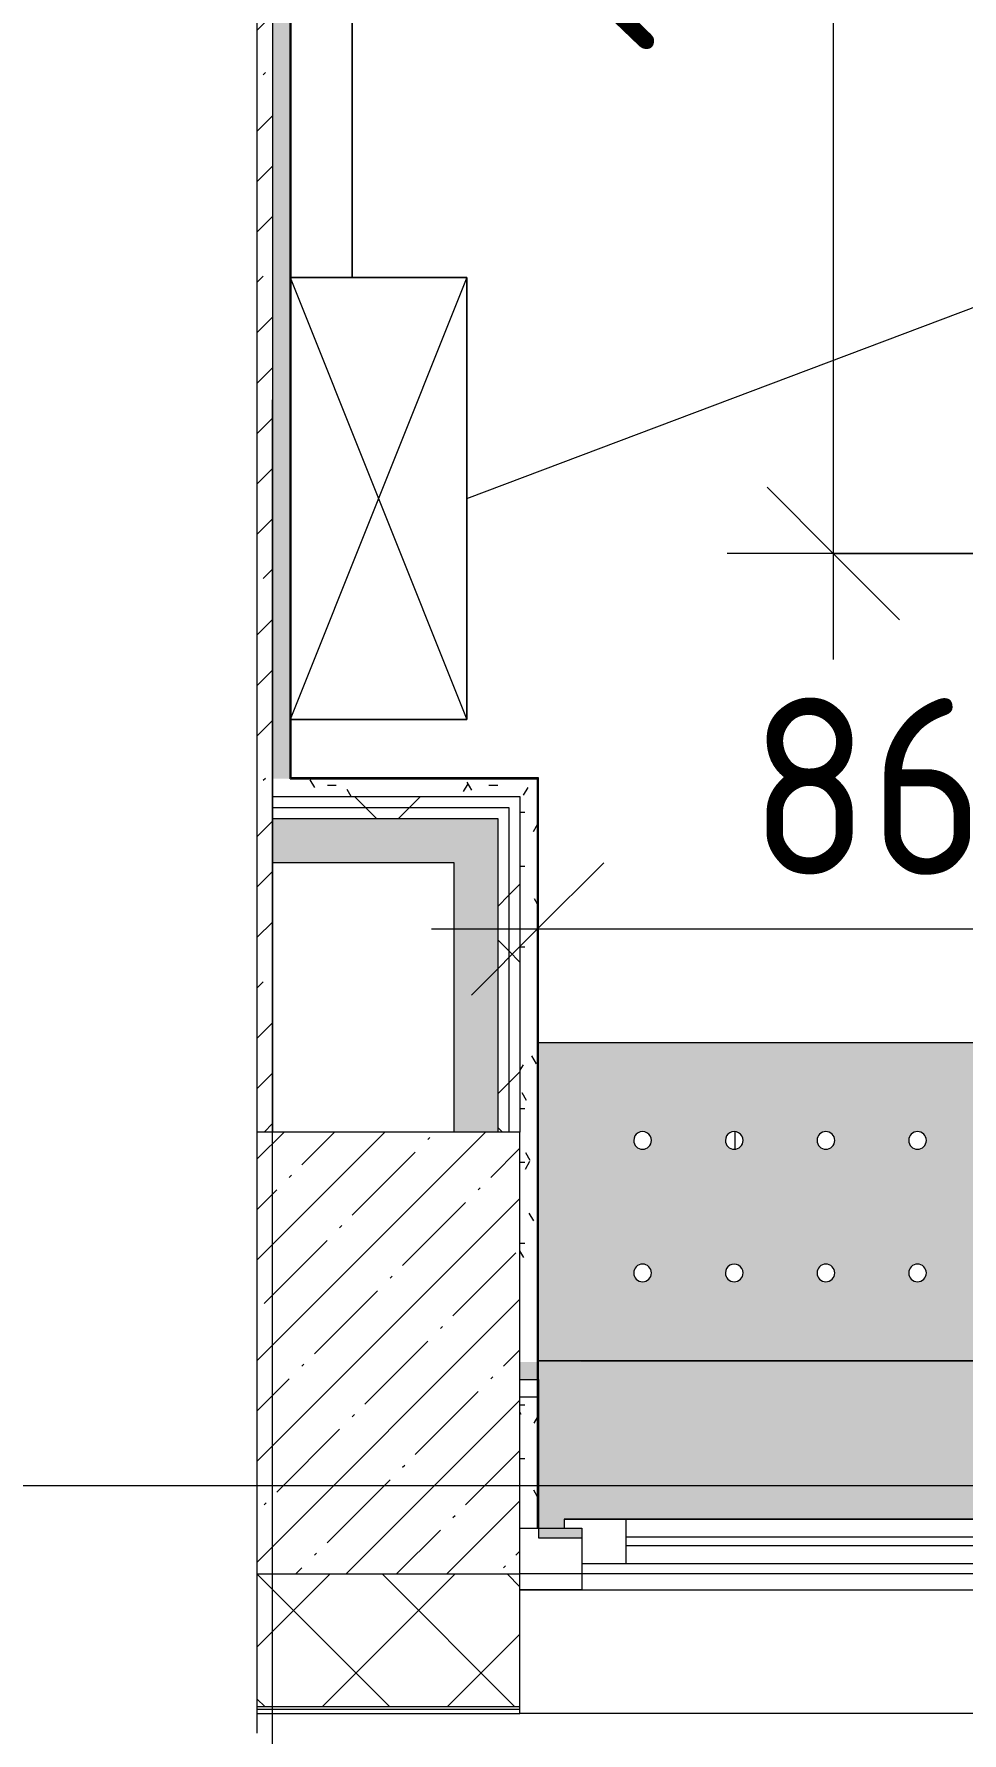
# Model space of a CAD drawing. Header units: millimetres. Extents: x 35840 to 252964, y -8553 to 29000.
# Drawn here: x 38490 to 39540, y -280 to 1643 of the extents above; entities that cross this region are included whole.
import ezdxf

# ---------------------------------------------------------------- set-up
doc = ezdxf.new("R2010")
doc.units = ezdxf.units.MM
doc.linetypes.add('Осевая', pattern=[3175, 634.9999999999999, -476.25, 1587.5, -476.25])
for name, color, linetype, lineweight in [('A-ANNO-DIMS', 7, 'Continuous', 9), ('A-ANNO-DIMS-100', 7, 'Continuous', 9), ('A-DETL-GENF', 7, 'Continuous', 9), ('A-GLAZ', 7, 'Continuous', 9), ('A-GLAZ-1', 7, 'Continuous', 13), ('A-WALL', 7, 'Continuous', 9), ('I-FURN-IDEN', 7, 'Continuous', 9), ('I-WALL', 7, 'Continuous', 9), ('S-COLS', 7, 'Continuous', 9), ('Знаки', 7, 'Continuous', 9), ('Оси', 7, 'Continuous', 9), ('Оси-2', 7, 'Осевая', 9)]:
    doc.layers.add(name, color=color, linetype=linetype, lineweight=lineweight)
for name, color, linetype, lineweight, true_color in [('A-WALL-1', 9, 'Continuous', 9, 0x808080), ('A-WALL-FNSH-1', 9, 'Continuous', 9, 0x808080), ('I-FURN-1', 9, 'Continuous', 9, 0x808080), ('M-EQPM-1', 7, 'Continuous', 9, 0xb2b2b2)]:
    doc.layers.add(name, color=color, linetype=linetype, lineweight=lineweight, true_color=true_color)
doc.styles.add('ISOCPEUR_1', font='isocpeur.ttf', dxfattribs={"width": 0.9, "height": 200})
doc.dimstyles.new('ISO-2_0_0_9К_Средний_округл2', dxfattribs={"dimscale": 304.8, "dimtxt": 199.196235162063, "dimasz": 0.4921259842519685, "dimexe": 0.3937007874015748, "dimexo": 0, "dimgap": 0, "dimtad": 1, "dimdec": 0, "dimrnd": 10, "dimzin": 0, "dimdsep": 46, "dimtxsty": 'ISOCPEUR_1', "dimblk1": 'OBLIQUE', "dimblk2": 'OBLIQUE', "dimsah": 1, "dimcen": 0.09, "dimdle": 0.3937007874015748, "dimazin": 0, "dimtfac": 1, "dimtdec": 4, "dimtix": 1, "dimtmove": 0, "dimatfit": 3, "dimfxl": 1, "dimtvp": 1, "dimtolj": 1, "dimtzin": 0, "dimarcsym": 2})
pattern_1 = [(0, (600, 0), (121.92, 30.48), [10.058, -81.382, 10.058, -81.382, -487.68]), (0, (600, 0), (121.92, 30.48), [-182.88, 10.058, -172.822, 10.058, -81.382, -213.36]), (0, (600, 0), (121.92, 30.48), [-457.2, 10.058, -50.902, 10.058, -142.342]), (120, (645.72, 15.24), (-87.35645430734967, 90.34581722939878), [10.058, -81.38199999999999, 10.058, -81.38199999999999, -487.6799999999999]), (120, (645.72, 15.24), (-87.35645430734967, 90.34581722939878), [-182.88, 10.058, -172.822, 10.058, -81.38199999999999, -213.36]), (120, (645.72, 15.24), (-87.35645430734967, 90.34581722939878), [-457.1999999999999, 10.058, -50.90199999999999, 10.058, -142.342]), (240, (660.96, 76.2), (-34.56354569265028, -120.8258172293988), [10.058, -81.382, 10.058, -81.382, -487.68]), (240, (660.96, 76.2), (-34.56354569265028, -120.8258172293988), [-182.88, 10.058, -172.822, 10.058, -81.382, -213.36]), (240, (660.96, 76.2), (-34.56354569265028, -120.8258172293988), [-457.2, 10.058, -50.902, 10.058, -142.342])]
pattern_2 = [(45, (600, 0), (-106.0660171779821, 106.0660171779821), []), (135, (600, 0), (-106.0660171779821, -106.0660171779821), [])]

# ---------------------------------------------------------------- blocks, each defined once
blk = doc.blocks.new('BSC_Колонна _Прямоугольная - 500х500-V5-План расстановки мебели и оборудования 1 этажа в осях 12-23')
at = {"layer": 'S-COLS'}
h = blk.add_hatch(dxfattribs=at)
h.set_pattern_fill('FP_7', color=256, style=0, pattern_type=2)
h.set_pattern_definition([(45, (-38190, -150), (-57.02462636878913, 57.02462636878913), []), (45, (-38132.975, -150), (-57.02462636878913, 57.02462636878913), [100.806, -20.161, 3.353, -16.808])])
h.paths.add_polyline_path([(250.0000000000482, -250.0000000000038), (250.0000000000482, 249.9999999999951), (-47.3481086457615, 249.9999999999951), (-47.3481086457615, -250.0000000000038), (13.09424616450653, -250.0000000000038)])
for p, q in [((250.0000000000001, 250), (-47.34810864581311, 249.9999999999996)), ((249.9999999999998, -249.999999999992), (250.0000000000001, 250)), ((-47.34810864581077, -249.9999999999967), (249.9999999999998, -249.999999999992))]:
    blk.add_line(p, q, dxfattribs=at)
blk = doc.blocks.new('120_Окно_СКБ_1Ст - 120_Окно_СКБ_1Ст 900х2500_h_-20664874-План расстановки мебели и оборудования 1 этажа в осях 12-23')
at = {"layer": 'A-GLAZ'}
for p, q in [((449.999999999992, -56.99999999995914), (-450.0000000000076, -56.99999999995769)), ((-330.0000000000065, -106.9999999999643), (329.9999999999974, -106.9999999999664)), ((329.9999999999974, -116.9999999999664), (-330.0000000000065, -116.9999999999643))]:
    blk.add_line(p, q, dxfattribs=at)
at = {"layer": 'A-GLAZ-1'}
for p, q in [((-450.0000000000072, -126.9999999999679), (-450.0000000000072, -56.9999999999578)), ((-450.0000000000072, -56.9999999999578), (-379.9999999999655, -56.99999999995794)), ((-379.9999999999655, -56.99999999995794), (-379.9999999999655, -126.9999999999681)), ((380.000000000048, -126.9999999999693), (380.000000000048, -56.99999999995916)), ((380.000000000048, -56.99999999995916), (449.9999999999924, -56.99999999995929)), ((449.9999999999924, -56.99999999995929), (449.9999999999924, -126.9999999999694)), ((379.999999999989, -86.99999999996878), (-380.0000000000107, -86.99999999996635)), ((-380.0000000000107, -86.99999999996635), (-380.0000000000108, -126.9999999999688)), ((-330.0000000000068, -136.9999999999696), (-330.0000000000063, -86.9999999999665)), ((329.9999999999974, -136.9999999999717), (329.9999999999976, -86.99999999996864)), ((379.9999999999889, -126.9999999999713), (379.999999999989, -86.99999999996878)), ((-379.9999999999655, -126.9999999999681), (-450.0000000000072, -126.9999999999679)), ((-380.0000000000108, -126.9999999999688), (-400.000000000007, -126.9999999999688)), ((-400.000000000007, -126.9999999999688), (-400.000000000007, -136.9999999999693)), ((449.9999999999924, -126.9999999999694), (380.000000000048, -126.9999999999693)), ((399.999999999997, -126.9999999999714), (379.9999999999889, -126.9999999999713)), ((399.999999999997, -136.9999999999719), (399.999999999997, -126.9999999999714)), ((-400.000000000007, -136.9999999999693), (399.999999999997, -136.9999999999719)), ((399.999999999997, -136.9999999999719), (-400.000000000007, -136.9999999999693))]:
    blk.add_line(p, q, dxfattribs=at)
blk = doc.blocks.new('Шкаф параметрический - 1_5а-25565868-План расстановки мебели и оборудования 1 этажа в осях 12-23')
at = {"layer": 'I-FURN-1'}
for p, q in [((6.767919558114955e-14, 0), (500.0000000000016, 199.9999999999985)), ((0, 200.0000000000001), (499.9999999999998, -1.353583911622991e-13)), ((500.0000000000026, 200.000000000002), (0, 200.000000000002)), ((0, 200.000000000002), (0, 0)), ((0, 70.15606836365332), (0, 200.000000000002)), ((0, 200.000000000002), (500.0000000000026, 200.000000000002)), ((500.0000000000026, 0), (500.0000000000026, 200.000000000002)), ((500.0000000000026, 200.000000000002), (500.0000000000026, 0)), ((0, 0.156068363653404), (0, 70.15606836365332))]:
    blk.add_line(p, q, dxfattribs=at)
blk = doc.blocks.new('radiator_prado_classic_z_tip_30_po exemplyaru - Classic Z Тип 30-500-30677900-План расстановки мебели и оборудования 1 этажа в осях 12-23')
at = {"layer": 'M-EQPM-1'}
blk.add_line((32.50000000004567, 188.7759476735877), (32.50000000004567, 208.645144551809), dxfattribs=at)
blk.add_line((32.50000000004567, 188.7759476735877), (32.50000000004567, 208.645144551809), dxfattribs=at)
blk = doc.blocks.new('Зашивка радиатора_ с перфорацией М1 - Зашивка радиатора_ с перфорацией М1-30929141-План расстановки мебели и оборудования 1 этажа в осях 12-23')
at = {"layer": 'Знаки'}
blk.add_hatch(color=256, dxfattribs=at).paths.add_polyline_path([(400.9999999999641, 380.0000000000045), (380.9999999999556, 380.0000000000045), (380.9999999999545, 369.0000000004446), (400.999999999963, 369.0000000004446), (400.999999999963, 359.0000000004468), (-399.0000000000425, 359.0000000004512), (-399.0000000000425, 369.0000000004489), (-379.000000000047, 369.0000000004489), (-379.0000000000459, 380.0000000000002), (-430.0000000000474, 380.0000000000002), (-429.0000000000248, 180.0000000000024), (429.999999999951, 181.0000000000065), (429.9999999999521, 380.0000000000045)])
h = blk.add_hatch(color=256, dxfattribs=at)
h.paths.add_polyline_path([(325.5696695472064, 180.0000000000067), (-430.0000000000495, 180.0000000000024), (-430.0000000000495, -179.9354336541553), (430.2411194172519, -179.9354336541553), (430.2411194172519, 180.0000000000067)])
h.paths.add_polyline_path([(208.4999999999526, 90.3548554486125), (213.4999999999515, 89.01510948645793), (217.1602540377968, 85.35485544861363), (218.4999999999525, 80.35485544861477), (217.1602540377968, 75.35485544861591), (213.4999999999515, 71.6946014107716), (208.4999999999526, 70.35485544861704), (203.4999999999516, 71.6946014107716), (199.8397459621084, 75.35485544861591), (198.4999999999527, 80.35485544861477), (199.8397459621084, 85.35485544861363), (203.4999999999516, 89.01510948645793), (205.9118095489269, 90.01411371150316)])
h.paths.add_polyline_path([(-102.7500000000481, 90.35485544861682), (-97.75000000004816, 89.01510948646226), (-94.08974596220386, 85.35485544861795), (-92.75000000004714, 80.35485544861909), (-94.08974596220386, 75.35485544862023), (-97.75000000004816, 71.69460141077593), (-102.7500000000481, 70.35485544862136), (-107.7500000000481, 71.69460141077593), (-111.4102540378934, 75.35485544862023), (-112.750000000048, 80.35485544861909), (-111.4102540378934, 85.35485544861795), (-107.7500000000481, 89.01510948646226), (-105.3381904510727, 90.01411371150749)])
h.paths.add_polyline_path([(-206.5000000000483, 90.35485544861682), (-201.5000000000484, 89.01510948646226), (-197.8397459622041, 85.35485544861795), (-196.5000000000485, 80.35485544861909), (-197.8397459622041, 75.35485544862023), (-201.5000000000484, 71.69460141077593), (-206.5000000000483, 70.35485544862136), (-211.5000000000483, 71.69460141077593), (-215.1602540378926, 75.35485544862023), (-216.5000000000482, 80.35485544861909), (-215.1602540378926, 85.35485544861795), (-211.5000000000494, 89.01510948646226), (-209.088190451074, 90.01411371150749)])
h.paths.add_polyline_path([(312.2499999999517, 90.3548554486125), (317.2499999999528, 89.01510948645793), (320.9102540377971, 85.35485544861363), (322.2499999999516, 80.35485544861477), (320.9102540377971, 75.35485544861591), (317.2499999999528, 71.6946014107716), (312.2499999999517, 70.35485544861704), (307.2499999999518, 71.6946014107716), (303.5897459621075, 75.35485544861591), (302.2499999999519, 80.35485544861477), (303.5897459621075, 85.35485544861363), (307.2499999999518, 89.01510948645793), (309.6618095489271, 90.01411371150316)])
h.paths.add_polyline_path([(104.7499999999524, 90.3548554486125), (109.7499999999512, 89.01510948645793), (113.4102540377966, 85.35485544861363), (114.7499999999523, 80.35485544861477), (113.4102540377966, 75.35485544861591), (109.7499999999512, 71.6946014107716), (104.7499999999524, 70.35485544861704), (99.74999999995242, 71.6946014107716), (96.08974596210811, 75.35485544861591), (94.74999999995138, 80.35485544861477), (96.08974596210811, 85.35485544861363), (99.74999999995242, 89.01510948645793), (102.1618095489267, 90.01411371150316)])
h.paths.add_polyline_path([(0.9999999999510436, 90.3548554486125), (5.999999999952073, 89.01510948645793), (9.660254037796372, 85.35485544861363), (10.99999999995202, 80.35485544861477), (9.660254037796372, 75.35485544861591), (5.999999999952073, 71.6946014107716), (0.9999999999521265, 70.35485544861704), (-4.00000000004782, 71.6946014107716), (-7.66025403789212, 75.35485544861591), (-9.000000000048848, 80.35485544861477), (-7.660254037893202, 85.35485544861363), (-4.00000000004782, 89.01510948645793), (-1.588190451073575, 90.01411371150316)])
h.paths.add_polyline_path([(-310.2500000000486, 90.35485544861682), (-305.2500000000487, 89.01510948646226), (-301.5897459622043, 85.35485544861795), (-300.2500000000487, 80.35485544861909), (-301.5897459622043, 75.35485544862023), (-305.2500000000476, 71.69460141077593), (-310.2500000000486, 70.35485544862136), (-315.2500000000485, 71.69460141077593), (-318.9102540378929, 75.35485544862023), (-320.2500000000485, 80.35485544861909), (-318.9102540378929, 85.35485544861795), (-315.2500000000485, 89.01510948646226), (-312.8381904510743, 90.01411371150749)])
h.paths.add_polyline_path([(-102.7500000000481, -59.6451445513794), (-97.75000000004924, -60.98489051353829), (-94.08974596220386, -64.64514455138259), (-92.75000000004822, -69.64514455138145), (-94.08974596220386, -74.64514455138031), (-97.75000000004816, -78.30539858922462), (-102.7500000000481, -79.64514455137918), (-107.7500000000491, -78.30539858922462), (-111.4102540378934, -74.64514455138031), (-112.750000000048, -69.64514455138145), (-111.4102540378934, -64.64514455138259), (-107.7500000000491, -60.98489051353829), (-105.3381904510738, -59.98588628849306)])
h.paths.add_polyline_path([(-206.5000000000483, -59.6451445513794), (-201.5000000000495, -60.98489051353829), (-197.8397459622041, -64.64514455138259), (-196.5000000000485, -69.64514455138145), (-197.8397459622041, -74.64514455138031), (-201.5000000000495, -78.30539858922462), (-206.5000000000483, -79.64514455137918), (-211.5000000000494, -78.30539858922462), (-215.1602540378926, -74.64514455138031), (-216.5000000000482, -69.64514455138145), (-215.1602540378926, -64.64514455138259), (-211.5000000000494, -60.98489051353829), (-209.088190451074, -59.98588628849306)])
h.paths.add_polyline_path([(104.7499999999513, -59.64514455138373), (109.7499999999512, -60.98489051354262), (113.4102540377955, -64.64514455138692), (114.7499999999512, -69.64514455138578), (113.4102540377955, -74.64514455138465), (109.7499999999512, -78.30539858922894), (104.7499999999513, -79.64514455138351), (99.74999999995242, -78.30539858922894), (96.08974596210703, -74.64514455138465), (94.74999999995138, -69.64514455138578), (96.08974596210703, -64.64514455138692), (99.74999999995242, -60.98489051354262), (102.1618095489267, -59.98588628849739)])
h.paths.add_polyline_path([(0.9999999999510436, -59.64514455138373), (5.999999999952073, -60.98489051354262), (9.660254037796372, -64.64514455138692), (10.99999999995094, -69.64514455138578), (9.660254037796372, -74.64514455138465), (5.999999999952073, -78.30539858922894), (0.9999999999510436, -79.64514455138351), (-4.00000000004782, -78.30539858922894), (-7.660254037893202, -74.64514455138465), (-9.000000000048848, -69.64514455138578), (-7.660254037893202, -64.64514455138692), (-4.000000000048902, -60.98489051354262), (-1.588190451074658, -59.98588628849739)])
h.paths.add_polyline_path([(312.2499999999517, -59.64514455138373), (317.2499999999517, -60.98489051354262), (320.9102540377971, -64.64514455138692), (322.2499999999516, -69.64514455138578), (320.9102540377971, -74.64514455138465), (317.2499999999517, -78.30539858922894), (312.2499999999517, -79.64514455138351), (307.2499999999518, -78.30539858922894), (303.5897459621075, -74.64514455138465), (302.2499999999508, -69.64514455138578), (303.5897459621075, -64.64514455138692), (307.2499999999518, -60.98489051354262), (309.6618095489271, -59.98588628849739)])
h.paths.add_polyline_path([(208.4999999999515, -59.64514455138373), (213.4999999999515, -60.98489051354262), (217.1602540377958, -64.64514455138692), (218.4999999999525, -69.64514455138578), (217.1602540377958, -74.64514455138465), (213.4999999999515, -78.30539858922894), (208.4999999999526, -79.64514455138351), (203.4999999999516, -78.30539858922894), (199.8397459621073, -74.64514455138465), (198.4999999999516, -69.64514455138578), (199.8397459621073, -64.64514455138692), (203.4999999999516, -60.98489051354262), (205.9118095489269, -59.98588628849739)])
h.paths.add_polyline_path([(-310.2500000000497, -59.6451445513794), (-305.2500000000487, -60.98489051353829), (-301.5897459622054, -64.64514455138259), (-300.2500000000487, -69.64514455138145), (-301.5897459622043, -74.64514455138031), (-305.2500000000487, -78.30539858922462), (-310.2500000000486, -79.64514455137918), (-315.2500000000485, -78.30539858922462), (-318.9102540378929, -74.64514455138031), (-320.2500000000496, -69.64514455138145), (-318.9102540378929, -64.64514455138259), (-315.2500000000485, -60.98489051353829), (-312.8381904510743, -59.98588628849306)])
for p, q in [((-378.9999999999987, 379.9999999999999), (-430.0000000000001, 379.9999999999999)), ((-430.0000000000001, 379.9999999999999), (-430.0000000000001, 369.0000000003453)), ((430.0000000000001, 379.9999999999999), (381.0000000000031, 379.9999999999999)), ((430.0000000000001, 201.0000000000007), (430.0000000000001, 379.9999999999999)), ((-430.0000000000001, 221.0000000003116), (-430.0000000000001, 180)), ((-430.0000000000001, 180), (430.0000000000001, 180)), ((430.2411194173001, 180), (-429.9999999999999, 180)), ((-430, 180), (-430, -179.9354336541608)), ((430.2411194173001, -179.9354336541608), (430.2411194173001, 180)), ((-430, -179.9354336541608), (430.2411194173001, -179.9354336541608))]:
    blk.add_line(p, q, dxfattribs=at)
for centre, radius, start, end in [((-310.25, 80.35485544861301), 10, 7.458400728031947e-13, 180.0000000000002), ((-310.25, 80.35485544861301), 10.00000000000006, 179.9999999999999, 0), ((-206.4999999999999, 80.35485544861268), 10.00000000000001, 7.760553422770981e-13, 180.0000000000002), ((-206.4999999999999, 80.35485544861268), 9.999999999999996, 180.0000000000001, 359.9999999999996), ((-102.75, 80.35485544861237), 10.00000000000001, 6.106664988409952e-13, 180.0000000000003), ((-102.75, 80.35485544861237), 10.00000000000002, 180.0000000000003, 5.088887490341627e-14), ((1.000000000000035, 80.35485544861172), 10.00000000000002, 8.587497639951496e-13, 180.0000000000002), ((1.000000000000035, 80.35485544861172), 10.00000000000002, 180.0000000000002, 5.088887490341627e-14), ((104.75, 80.3548554486114), 10.00000000000003, 6.513775987637264e-13, 179.9999999999998), ((104.75, 80.3548554486114), 10.00000000000001, 180.0000000000002, 359.9999999999996), ((208.5000000000001, 80.35485544861108), 10.00000000000002, 6.424720456556304e-13, 180.0000000000002), ((208.5000000000001, 80.35485544861108), 10.00000000000003, 179.9999999999998, 0), ((312.2500000000001, 80.35485544861075), 10, 7.458400728031947e-13, 180.0000000000002), ((312.2500000000001, 80.35485544861075), 10.00000000000002, 180.0000000000007, 5.59777623937579e-13), ((-310.2500000000003, -69.645144551387), 9.999999999999995, 8.873747561283211e-13, 180.0000000000002), ((-310.2500000000003, -69.645144551387), 10.00000000000006, 179.9999999999998, 0), ((-206.5000000000002, -69.64514455138733), 10.00000000000003, 7.327997986091917e-13, 179.9999999999998), ((-206.5000000000002, -69.64514455138733), 10.00000000000003, 179.9999999999997, 0), ((-102.7500000000002, -69.64514455138765), 10.00000000000002, 7.69694232914171e-13, 180.0000000000003), ((-102.7500000000002, -69.64514455138765), 10.00000000000002, 180.0000000000003, 5.088887490341627e-14), ((0.9999999999997642, -69.64514455138828), 10.00000000000002, 7.37888686099536e-13, 180.0000000000002), ((0.9999999999997642, -69.64514455138828), 10.00000000000002, 180.0000000000003, 5.088887490341627e-14), ((104.7499999999998, -69.64514455138861), 10.00000000000002, 7.31527576736609e-13, 180.0000000000002), ((104.7499999999998, -69.64514455138861), 10.00000000000002, 180.0000000000001, 5.088887490341627e-14), ((208.4999999999998, -69.64514455138894), 10.00000000000003, 8.142219984546574e-13, 179.9999999999998), ((208.4999999999998, -69.64514455138894), 10.00000000000003, 179.9999999999998, 0), ((312.2499999999998, -69.64514455138925), 9.999999999999998, 8.651108733580766e-13, 180.0000000000004), ((312.2499999999998, -69.64514455138925), 10, 179.9999999999997, 0)]:
    blk.add_arc(centre, radius, start, end, dxfattribs=at)
blk = doc.blocks.new('DET_L_Линия разрыва - М100-30654842-План расстановки мебели и оборудования 1 этажа в осях 12-23')
at = {"layer": 'A-DETL-GENF'}
blk.add_line((24079.72173623705, 0), (12339.86086811852, 0), dxfattribs=at)
blk = doc.blocks.new('DIMBLOCK38-План расстановки мебели и оборудования 1 этажа в осях 12-23')
at = {"layer": 'A-ANNO-DIMS-100'}
for p, q in [((39394.67608870658, 2774.885928074617), (39394.67608870658, 934.8859280746179)), ((40346.88089822264, 2654.885928074618), (39274.67608870658, 2654.885928074617)), ((39394.67608870658, 2654.885928074617), (40346.88089822263, 2654.885928074618)), ((40346.88089822264, 1054.885928074618), (39274.67608870658, 1054.885928074618)), ((39394.67608870658, 1054.885928074618), (40346.88089822263, 1054.885928074618))]:
    blk.add_line(p, q, dxfattribs=at)
at = {"layer": 'A-ANNO-DIMS-100', "lineweight": 20}
for p, q in [((39394.67608870658, 2654.885928074617), (39319.67608870657, 2729.885928074617)), ((39394.67608870658, 2654.885928074617), (39469.67608870658, 2579.885928074617)), ((39394.67608870658, 1054.885928074618), (39319.67608870657, 1129.885928074618)), ((39394.67608870658, 1054.885928074618), (39469.67608870658, 979.8859280746177))]:
    blk.add_line(p, q, dxfattribs=at)
at = {"layer": 'A-ANNO-DIMS-100', "color": 0, "insert": (39133.38493942595, 1619.298073027178), "char_height": 200, "width": 565.4108521138558, "attachment_point": 1, "rotation": 90, "line_spacing_factor": 1.149209049011902, "style": 'ISOCPEUR_1'}
blk.add_mtext('1600', dxfattribs=at)
blk = doc.blocks.new('_Oblique')
at = {"color": 0, "linetype": 'ByBlock', "lineweight": -2}
blk.add_line((-0.5, -0.5), (0.5, 0.5), dxfattribs=at)
blk = doc.blocks.new('DIMBLOCK122-План расстановки мебели и оборудования 1 этажа в осях 12-23')
at = {"layer": 'A-ANNO-DIMS-100'}
for p, q in [((39059.99995152919, 99.99999999834539), (39059.99995152919, 749.8902661903782)), ((39918.9999515292, 99.99999999834539), (39918.9999515292, 749.8902661903782)), ((38939.99995152919, 629.8902661903782), (39918.9999515292, 629.8902661903782)), ((39059.99995152919, 629.8902661903782), (39059.99995152919, 99.99999999834539)), ((39918.9999515292, 629.8902661903782), (39918.9999515292, 99.99999999834539))]:
    blk.add_line(p, q, dxfattribs=at)
at = {"layer": 'A-ANNO-DIMS-100', "lineweight": 20}
for p, q in [((39059.99995152919, 629.8902661903782), (39134.99995152919, 704.890266190378)), ((39918.9999515292, 629.8902661903782), (39993.9999515292, 704.890266190378)), ((39059.99995152919, 629.8902661903782), (38984.99995152919, 554.8902661903782)), ((39918.9999515292, 629.8902661903782), (39843.9999515292, 554.8902661903782))]:
    blk.add_line(p, q, dxfattribs=at)
at = {"layer": 'A-ANNO-DIMS-100', "color": 0, "insert": (39299.88045844223, 891.1814154710129), "char_height": 200, "width": 455.0867834087132, "attachment_point": 1, "line_spacing_factor": 1.149209049011902, "style": 'ISOCPEUR_1'}
blk.add_mtext('860', dxfattribs=at)

msp = doc.modelspace()

# ---------------------------------------------------------------- hatches: boundary and pattern name
at = {"layer": 'A-WALL'}
h = msp.add_hatch(dxfattribs=at)
h.set_pattern_fill('FP_17', color=256, style=0, pattern_type=2)
h.set_pattern_definition([(45, (600, 0), (-70.71067811865476, 70.71067811865476), []), (135, (600, 0), (-70.71067811865476, -70.71067811865474), [])])
h.paths.add_polyline_path([(75399.03871081174, -250.000000001888), (75699.99999297774, -250.000000001888), (75699.99999297774, -100.0000000018874), (73979.99995501772, -100.0000000018788), (73979.99995501772, -250.0000000018793), (74674.36654223515, -250.0000000018793)])
h.paths.add_polyline_path([(71560.0000000013, -250.0000000018793), (72279.99995501773, -250.0000000018793), (72279.99995501773, -100.0000000018788), (71560.0000000013, -100.0000000018701)])
h.paths.add_polyline_path([(68876.98919362239, -250.0000000018707), (70660.00000000131, -250.0000000018707), (70660.0000000013, -100.0000000018701), (67060.00001545437, -100.0000000018615), (67060.00001545437, -250.000000001862), (68152.31702504579, -250.000000001862)])
h.paths.add_polyline_path([(65159.99998200464, -250.0000000018534), (66160.00001545437, -250.0000000018534), (66160.00001545437, -100.0000000018528), (65159.99998200464, -100.0000000018528)])
h.paths.add_polyline_path([(63710.00001776697, -250.0000000018534), (64259.99998200464, -250.0000000018534), (64259.99998200464, -100.0000000018528), (63710.00001776697, -100.0000000018441)])
h.paths.add_polyline_path([(61610.00001776696, -250.0000000018447), (61610.00001776697, -100.0000000018441), (60910.00001776696, -100.0000000018398), (60910.00001776696, -250.000000001836), (61267.93142356814, -250.0000000018447)])
h.paths.add_polyline_path([(60010.00001776696, -250.000000001836), (60010.00001776696, -100.0000000018398), (59259.99999905872, -100.0000000018398), (59259.99999905872, -250.000000001836), (59456.25100212665, -250.000000001836)])
h.paths.add_polyline_path([(56557.56232782027, -250.0000000018273), (57159.99999905872, -250.0000000018273), (57159.99999905872, -100.0000000018311), (56410.00002882862, -100.0000000018311), (56410.00002882863, -250.0000000018273)])
h.paths.add_polyline_path([(53310.00002882862, -250.0000000018187), (53310.00002882862, -100.0000000018138), (51871.54094476692, -100.0000000018138), (51871.54094476692, -250.00000000181), (53296.53756922559, -250.0000000018187)])
h.paths.add_polyline_path([(49310.84064205432, -250.0000000018014), (49771.54094476692, -250.0000000018014), (49771.54094476692, -100.0000000018051), (49060.00001545437, -100.0000000018051), (49060.00001545437, -250.0000000018014)])
h.paths.add_polyline_path([(48160.00001545437, -250.0000000018014), (48160.00001545437, -100.0000000017965), (47410.00001545436, -100.0000000017965), (47410.00001545436, -250.0000000017927), (47909.99997850879, -250.0000000018014)])
h.paths.add_polyline_path([(44238.13546201816, -250.000000001784), (44310.00001545434, -250.000000001784), (44310.00001545435, -100.0000000017878), (42737.54333759577, -100.0000000017792), (42737.54333759577, -250.000000001784), (43513.46329344156, -250.000000001784)])
h.paths.add_polyline_path([(40614.77461913518, -250.0000000017754), (40637.54333759577, -250.0000000017754), (40637.54333759577, -100.0000000017792), (39939.99995152924, -100.0000000017705), (39939.99995152923, -250.0000000017667)])
h.paths.add_polyline_path([(39039.99995152924, -250.0000000017667), (39039.99995152924, -100.0000000017705), (38742.65184288342, -100.0000000017705), (38742.65184288342, -250.0000000017667), (38803.0941976937, -250.0000000017667)])
at = {"layer": 'I-WALL'}
h = msp.add_hatch(dxfattribs=at)
h.set_pattern_fill('FP_1', color=256, style=0, pattern_type=2)
h.set_pattern_definition([(45, (600, 0), (-57.02462636878913, 57.02462636878913), []), (45, (657.025, 0), (-57.02462636878913, 57.02462636878913), [100.806, -20.161, 3.353, -16.808])])
h.paths.add_polyline_path([(38759.99997886461, 399.9999999982285), (38759.99997886462, 7399.99999999824), (38742.65184288342, 7399.99999999824), (38742.65184288342, 399.9999999982285)])
h = msp.add_hatch(dxfattribs=at)
h.set_pattern_fill('FP_85', color=256, style=0, pattern_type=2)
h.set_pattern_definition(pattern_1)
h.paths.add_polyline_path([(38759.99997886461, 799.9999999981982), (38779.99997886461, 799.9999999981982), (38779.99997886462, 7400.000005334657), (38759.99997886462, 7400.000005334657), (38759.99997886462, 1757.673962386184)])
h = msp.add_hatch(dxfattribs=at)
h.set_pattern_fill('FP_85', color=256, style=0, pattern_type=2)
h.set_pattern_definition(pattern_1)
h.paths.add_polyline_path([(39039.99995152924, 779.9999999981984), (39039.99995152924, 799.9999999981939), (38759.99997886461, 799.9999999981982), (38759.99997886461, 779.9999999981984)])
h = msp.add_hatch(dxfattribs=at)
h.set_pattern_fill('FP_85', color=256, style=0, pattern_type=2)
h.set_pattern_definition(pattern_1)
h.paths.add_polyline_path([(39039.99995152924, 139.9999999986427), (39059.99995152924, 139.9999999986427), (39059.99995152924, 799.9999999981939), (39039.99995152924, 799.9999999981939), (39039.99995152924, 206.3799633184667)])
h = msp.add_hatch(dxfattribs=at)
h.set_pattern_fill('FP_87', color=256, style=0, pattern_type=2)
h.set_pattern_definition(pattern_2)
h.paths.add_polyline_path([(39027.49995152923, 767.4999999982012), (39039.99995152921, 767.4999999982012), (39039.99995152921, 779.9999999981984), (38759.99997886461, 779.9999999981984), (38759.99997886461, 767.4999999982012)])
h = msp.add_hatch(dxfattribs=at)
h.set_pattern_fill('FP_87', color=256, style=0, pattern_type=2)
h.set_pattern_definition(pattern_2)
h.paths.add_polyline_path([(39014.99995152922, 754.9999999981954), (39027.49995152923, 754.9999999981954), (39027.49995152923, 767.4999999982012), (38759.99997886461, 767.4999999982012), (38759.99997886461, 754.9999999981998)])
for points in [[(38803.0941976937, 704.9999999981981), (39014.99995152922, 704.9999999981981), (39014.99995152922, 754.9999999981954), (38759.99997886461, 754.9999999981998), (38759.99997886461, 704.9999999981981)], [(39014.99995152922, 399.9999999982285), (39014.99995152922, 704.9999999981981), (38964.99995152923, 704.9999999981981), (38964.99995152923, 399.9999999982285)]]:
    msp.add_hatch(color=256, dxfattribs=at).paths.add_polyline_path(points)
h = msp.add_hatch(dxfattribs=at)
h.set_pattern_fill('FP_87', color=256, style=0, pattern_type=2)
h.set_pattern_definition(pattern_2)
h.paths.add_polyline_path([(39027.49995152923, 399.9999999982285), (39027.49995152923, 754.9999999981954), (39014.99995152922, 754.9999999981954), (39014.99995152922, 399.9999999982285)])
h = msp.add_hatch(dxfattribs=at)
h.set_pattern_fill('FP_87', color=256, style=0, pattern_type=2)
h.set_pattern_definition(pattern_2)
h.paths.add_polyline_path([(39039.99995152921, 399.9999999982285), (39039.99995152921, 767.4999999982012), (39027.49995152923, 767.4999999982012), (39027.49995152923, 399.9999999982285)])
h = msp.add_hatch(dxfattribs=at)
h.set_pattern_fill('FP_85', color=256, style=0, pattern_type=2)
h.set_pattern_definition(pattern_1)
h.paths.add_polyline_path([(42788.79112486496, 119.999999998617), (42909.99998117726, 119.999999998617), (42909.99998117726, 139.9999999986167), (42717.54333759577, 139.9999999986167), (42717.54333759577, 119.999999998617)])
h.paths.add_polyline_path([(40559.99998117727, 119.9999999986343), (40559.99998117727, 139.9999999986341), (39939.99995152924, 139.9999999986427), (39939.99995152924, 119.9999999986343)])
h.paths.add_polyline_path([(39060.99995152924, 119.999999998643), (39059.99995152924, 139.9999999986427), (39039.99995152924, 139.9999999986427), (39039.99995152924, 119.999999998643)])
h = msp.add_hatch(dxfattribs=at)
h.set_pattern_fill('FP_85', color=256, style=0, pattern_type=2)
h.set_pattern_definition(pattern_1)
h.paths.add_polyline_path([(39059.99995152924, -48.00000000169135), (39059.99995152924, 99.99999999833997), (39039.99995152924, 99.99999999833997), (39039.99995152924, -48.00000000169135)])

# ---------------------------------------------------------------- linework, layer by layer
at = {"layer": 'A-WALL'}
for p, q in [((38779.99997886457, 799.9999999982003), (38779.99997886457, 7379.000005334656)), ((38779.99997886457, 799.9999999982003), (39059.9999515292, 799.9999999981997)), ((38759.99997886457, 767.4999999982012), (39027.49995152919, 767.4999999982002)), ((38759.99997886457, 754.9999999982014), (39014.99995152919, 754.9999999982005)), ((39014.99995152919, 754.9999999982002), (39014.99995152919, 399.9999999982306)), ((39027.49995152919, 767.4999999982002), (39027.49995152919, 399.9999999982306)), ((39059.9999515292, 139.9999999986458), (39060.9999515292, 139.9999999986458)), ((38742.65184288339, -250.000000001765), (39039.99995152919, -250.000000001766)), ((38742.65184288339, -253.000000001765), (39039.99995152919, -253.000000001766)), ((39939.99995152919, -258.0000000017689), (39039.99995152919, -258.000000001766))]:
    msp.add_line(p, q, dxfattribs=at)
at = {"layer": 'A-WALL-1'}
for p, q in [((38759.99997886457, 7400.000005334653), (38759.99997886457, 399.9999999982307)), ((39059.9999515292, 139.9999999986458), (39059.9999515292, 799.9999999981997)), ((38759.99997886457, 779.9999999982007), (39039.9999515292, 779.9999999981998)), ((39039.9999515292, 779.9999999981998), (39039.9999515292, 399.9999999982315)), ((38759.99997886457, 704.9999999982012), (38964.99995152919, 704.9999999982005)), ((38964.99995152919, 704.9999999982006), (38964.99995152919, 399.9999999982306)), ((39060.9999515292, 119.9999999986459), (39060.9999515292, 139.9999999986459)), ((39039.9999515292, 119.999999998646), (39060.9999515292, 119.9999999986459)), ((39059.99995152919, 99.99999999834547), (39039.99995152919, 99.99999999834547)), ((39059.99995152919, -48.00000000169273), (39059.99995152919, 99.99999999834547)), ((39039.99995152919, -48.00000000169273), (39059.99995152919, -48.00000000169273)), ((39039.99995152919, -250.000000001766), (39039.99995152919, -100.000000001766))]:
    msp.add_line(p, q, dxfattribs=at)
at = {"layer": 'A-WALL-FNSH-1'}
for p, q in [((38780.99997886457, 800.9999999982007), (38780.99997886457, 7379.000005334655)), ((39060.9999515292, 800.9999999981997), (38780.99997886457, 800.9999999982007)), ((39060.9999515292, 139.9999999986458), (39060.9999515292, 800.9999999981997)), ((39060.99995152919, 99.99999999834542), (39059.99995152919, 99.99999999834542)), ((39060.99995152919, -48.00000000171851), (39060.99995152919, 99.99999999834542)), ((39059.99995152919, -48.00000000171851), (39060.99995152919, -48.00000000171851)), ((38742.65184288339, -258.000000001765), (39039.99995152919, -258.000000001766)), ((39039.99995152919, -258.000000001766), (39039.99995152919, -250.000000001766))]:
    msp.add_line(p, q, dxfattribs=at)
at = {"layer": 'I-FURN-1'}
for p, q in [((38850.15604722822, 1367.029947574912), (38850.15604722827, 5417.029947574912)), ((38850.15604722827, 5417.029947574912), (38850.15604722822, 1367.029947574912)), ((38780.15604722823, 1745.029947574872), (38780.15604722822, 1367.029947574913)), ((38780.15604722822, 1367.029947574913), (38780.15604722823, 1745.029947574872)), ((38780.15604722822, 1367.029947574913), (38850.15604722822, 1367.029947574912)), ((38850.15604722822, 1367.029947574912), (38780.15604722822, 1367.029947574913))]:
    msp.add_line(p, q, dxfattribs=at)
at = {"layer": 'I-FURN-IDEN'}
msp.add_line((38979.99997886457, 1116.982247719997), (39635.00409975799, 1364.374179800753), dxfattribs=at)
at = {"layer": 'I-WALL'}
msp.add_line((39939.9999515292, -100.0000000017682), (39039.99995152919, -100.0000000017652), dxfattribs=at)
at = {"layer": 'Оси'}
for p, q in [((38759.99996564278, -1906.258590699724), (38759.9999656428, 593.7414093002758)), ((36640.08525850857, -2.774626750479599e-09), (39140.08525850857, -2.782702851056602e-09))]:
    msp.add_line(p, q, dxfattribs=at)
at = {"layer": 'Оси-2'}
for p, q in [((38759.9999656428, 593.7414093002758), (38759.99996564283, 12699.99998498728)), ((39140.08525850857, -2.782702851056602e-09), (82059.9999656425, -2.921353070229074e-09))]:
    msp.add_line(p, q, dxfattribs=at)

# ---------------------------------------------------------------- block references
at = {"layer": 'A-DETL-GENF', "rotation": 270.0000000000003}
msp.add_blockref('DET_L_Линия разрыва - М100-30654842-План расстановки мебели и оборудования 1 этажа в осях 12-23', (38742.65184288326, 23799.7217362353), dxfattribs=at)
at = {"layer": 'A-GLAZ', "rotation": 180}
msp.add_blockref('120_Окно_СКБ_1Ст - 120_Окно_СКБ_1Ст 900х2500_h_-20664874-План расстановки мебели и оборудования 1 этажа в осях 12-23', (39489.99995152919, -175.0000000017675), dxfattribs=at)
at = {"layer": 'I-FURN-1', "rotation": 269.9999999999998}
msp.add_blockref('Шкаф параметрический - 1_5а-25565868-План расстановки мебели и оборудования 1 этажа в осях 12-23', (38779.99997886457, 1366.982247719999), dxfattribs=at)
at = {"layer": 'M-EQPM-1'}
msp.add_blockref('radiator_prado_classic_z_tip_30_po exemplyaru - Classic Z Тип 30-500-30677900-План расстановки мебели и оборудования 1 этажа в осях 12-23', (39250.99349987936, 191.9999999982216), dxfattribs=at)
at = {"layer": 'S-COLS'}
msp.add_blockref('BSC_Колонна _Прямоугольная - 500х500-V5-План расстановки мебели и оборудования 1 этажа в осях 12-23', (38789.99995152919, 149.9999999982313), dxfattribs=at)
at = {"layer": 'Знаки', "rotation": 180}
msp.add_blockref('Зашивка радиатора_ с перфорацией М1 - Зашивка радиатора_ с перфорацией М1-30929141-План расстановки мебели и оборудования 1 этажа в осях 12-23', (39490.9999515292, 320.9999999986472), dxfattribs=at)

# ---------------------------------------------------------------- dimensions: what is measured, and where the dimension line sits
at = {"layer": 'A-ANNO-DIMS'}
dim = msp.add_linear_dim(base=(39394.67608870659, 1054.885928074618), p1=(40346.88089822263, 2654.885928074618), p2=(40346.88089822263, 1054.885928074618), angle=89.99999999999991, dimstyle='ISO-2_0_0_9К_Средний_округл2', override={"dimpost": '<>', "dimfxl": 1600}, dxfattribs=at)
dim.commit()
dim.dimension.update_dxf_attribs({"geometry": 'DIMBLOCK38-План расстановки мебели и оборудования 1 этажа в осях 12-23', "text_midpoint": (39294.67608870658, 1854.885928074607)})
dim = msp.add_linear_dim(base=(39918.9999515292, 629.8902661903782), p1=(39059.99995152919, 99.99999999834539), p2=(39918.9999515292, 99.99999999834539), dimstyle='ISO-2_0_0_9К_Средний_округл2', override={"dimpost": '<>', "dimfxl": 859.0000000000146}, dxfattribs=at)
dim.commit()
dim.dimension.update_dxf_attribs({"geometry": 'DIMBLOCK122-План расстановки мебели и оборудования 1 этажа в осях 12-23', "text_midpoint": (39489.49995152919, 729.8902661903782)})

doc.saveas('drawing.dxf')
